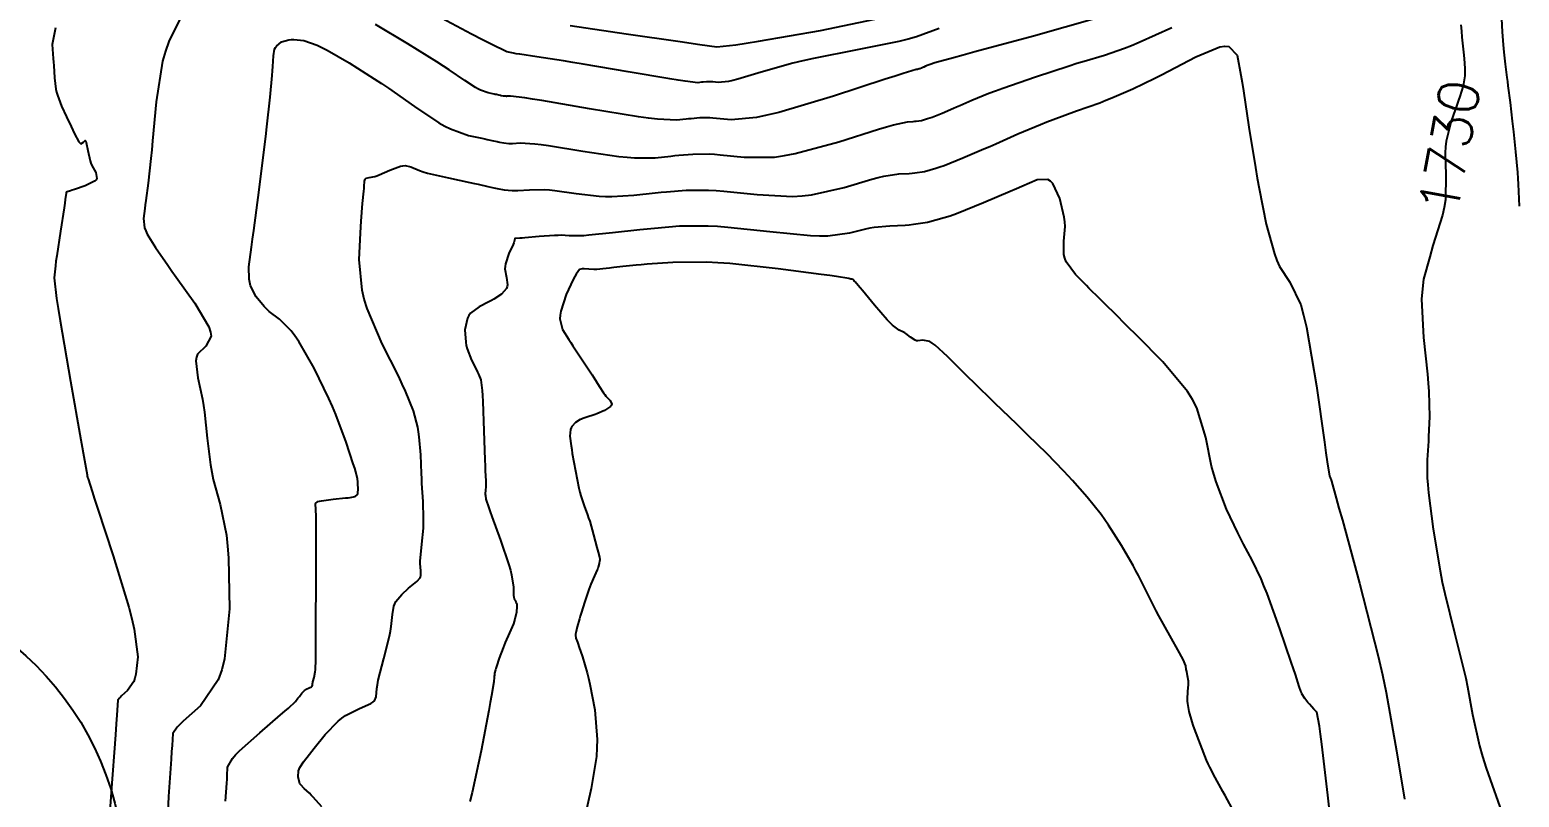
# Model space of a CAD drawing. Header units: metres. Extents: x 837117 to 838477, y 1189012 to 1191015.
# Drawn here: x 838114.3 to 838258, y 1190828.9 to 1190903 of the extents above; entities that cross this region are included whole.
import ezdxf

# ---------------------------------------------------------------- set-up
doc = ezdxf.new("R2010")
doc.units = ezdxf.units.M
doc.header["$LTSCALE"] = 0.3
for name, color, linetype in [('CIRCULOS', 60, 'Continuous'), ('COTAS 10', 1, 'Continuous'), ('COTAS INT', 252, 'Continuous')]:
    doc.layers.add(name, color=color, linetype=linetype)
doc.styles.get("Standard").update_dxf_attribs({"font": 'simplex.shx'})

msp = doc.modelspace()

# ---------------------------------------------------------------- linework, layer by layer
at = {"layer": 'CIRCULOS'}
msp.add_circle((838094.438, 1190821.106), 29, dxfattribs=at)
at = {"layer": 'COTAS 10', "elevation": 1730}
for points in [[(838133.216, 1190828.529), (838133.337, 1190830.279), (838133.36, 1190830.659), (838133.379, 1190830.995), (838133.409, 1190831.831), (838133.887, 1190832.669), (838134.188, 1190833.005), (838134.562, 1190833.388), (838136.523, 1190835.145), (838138.531, 1190836.858), (838138.936, 1190837.212), (838139.274, 1190837.513), (838139.95, 1190838.167), (838140.197, 1190838.479), (838140.335, 1190838.651), (838140.585, 1190838.959), (838140.842, 1190839.225), (838140.915, 1190839.285), (838140.99, 1190839.339), (838141.267, 1190839.482), (838141.491, 1190839.58), (838141.532, 1190839.606), (838141.563, 1190839.631), (838141.6, 1190839.714), (838141.609, 1190839.878), (838141.623, 1190839.954), (838141.641, 1190840.042), (838141.749, 1190840.472), (838141.858, 1190841.027), (838141.878, 1190841.196), (838141.893, 1190841.37), (838141.911, 1190842.052), (838141.908, 1190843.711), (838141.912, 1190844.502), (838141.916, 1190845.437), (838141.947, 1190850.009), (838141.963, 1190854.475), (838141.959, 1190855.342), (838141.951, 1190856.05), (838141.893, 1190857.273), (838142.104, 1190857.443), (838142.266, 1190857.486), (838142.473, 1190857.529), (838143.595, 1190857.669), (838144.783, 1190857.79), (838145.031, 1190857.819), (838145.245, 1190857.847), (838145.727, 1190857.933), (838145.925, 1190858.095), (838145.96, 1190858.17), (838145.986, 1190858.259), (838146.007, 1190858.689), (838145.977, 1190859.147), (838145.971, 1190859.252), (838145.965, 1190859.349), (838145.953, 1190859.624), (838145.779, 1190860.301), (838145.672, 1190860.653), (838145.539, 1190861.075), (838144.845, 1190863.19), (838143.846, 1190865.852), (838143.521, 1190866.62), (838143.174, 1190867.401), (838141.747, 1190870.33), (838140.283, 1190872.888), (838139.913, 1190873.435), (838139.559, 1190873.912), (838138.409, 1190875.051), (838137.427, 1190875.797), (838137.179, 1190876.027), (838136.941, 1190876.266), (838136.167, 1190877.212), (838135.631, 1190878.27), (838135.543, 1190878.579), (838135.481, 1190878.895), (838135.476, 1190880.097), (838135.725, 1190881.995), (838135.823, 1190882.751), (838135.934, 1190883.607), (838136.442, 1190887.527), (838136.966, 1190891.678), (838137.088, 1190892.679), (838137.199, 1190893.615), (838137.517, 1190896.458), (838137.718, 1190898.546), (838137.756, 1190899.007), (838137.786, 1190899.416), (838137.829, 1190900.467), (838137.946, 1190901.107), (838138.022, 1190901.257), (838138.117, 1190901.395), (838138.617, 1190901.794), (838139.324, 1190902.012), (838139.549, 1190902.035), (838139.787, 1190902.042), (838140.75, 1190901.933), (838142.06, 1190901.474), (838142.516, 1190901.261), (838143.012, 1190901.009), (838145.144, 1190899.789), (838147.566, 1190898.249), (838148.247, 1190897.796), (838148.932, 1190897.331), (838151.44, 1190895.557), (838153.78, 1190894.005), (838154.358, 1190893.681), (838154.907, 1190893.403), (838156.641, 1190892.779), (838157.946, 1190892.501), (838158.226, 1190892.44), (838158.469, 1190892.387), (838159.053, 1190892.256), (838159.42, 1190892.174), (838159.527, 1190892.151), (838159.637, 1190892.129), (838160.054, 1190892.052), (838160.559, 1190892.006), (838160.724, 1190892.004), (838160.9, 1190892.006), (838161.627, 1190892.05), (838163.042, 1190891.974), (838163.652, 1190891.9), (838164.356, 1190891.804), (838167.685, 1190891.265), (838171.156, 1190890.748), (838171.95, 1190890.665), (838172.671, 1190890.608), (838174.671, 1190890.621), (838176.157, 1190890.787), (838176.555, 1190890.827), (838176.947, 1190890.864), (838178.31, 1190890.974), (838179.871, 1190890.983), (838180.386, 1190890.956), (838180.939, 1190890.916), (838183.236, 1190890.666), (838186.18, 1190890.692), (838187.14, 1190890.826), (838188.163, 1190891.016), (838192.381, 1190892.162), (838196.213, 1190893.375), (838196.992, 1190893.607), (838197.65, 1190893.795), (838199.007, 1190894.1), (838199.552, 1190894.127), (838199.698, 1190894.141), (838199.841, 1190894.156), (838200.34, 1190894.231), (838200.941, 1190894.393), (838201.148, 1190894.464), (838201.374, 1190894.545), (838202.339, 1190894.931), (838203.437, 1190895.401), (838203.746, 1190895.535), (838204.057, 1190895.672), (838205.202, 1190896.18), (838206.851, 1190896.841), (838207.481, 1190897.073), (838208.186, 1190897.327), (838211.355, 1190898.422), (838214.602, 1190899.497), (838215.356, 1190899.738), (838216.046, 1190899.954), (838218.014, 1190900.529), (838219.955, 1190901.189), (838220.629, 1190901.458), (838221.362, 1190901.765), (838224.501, 1190903.188)], [(838252.392, 1190903.457), (838252.439, 1190902.839), (838252.488, 1190902.263), (838252.672, 1190900.524), (838252.733, 1190899.776), (838252.781, 1190899.177), (838252.781, 1190898.846), (838252.768, 1190898.534), (838252.615, 1190897.563), (838252.295, 1190896.522), (838252.176, 1190896.165), (838252.045, 1190895.779), (838251.466, 1190894.141), (838250.982, 1190892.232), (838250.911, 1190891.676), (838250.867, 1190891.108), (838250.936, 1190888.957), (838250.895, 1190886.559), (838250.781, 1190885.836), (838250.623, 1190885.087), (838249.684, 1190882.165), (838249.386, 1190881.074), (838248.797, 1190878.92), (838248.673, 1190877.967), (838248.6, 1190876.99), (838248.775, 1190873.262), (838249.178, 1190869.73), (838249.25, 1190868.876), (838249.304, 1190868.076), (838249.353, 1190865.633), (838249.279, 1190863.723), (838249.255, 1190863.259), (838249.23, 1190862.823), (838249.126, 1190861.481), (838249.148, 1190859.746), (838249.202, 1190859.063), (838249.277, 1190858.291), (838249.72, 1190854.771), (838250.385, 1190850.746), (838250.6, 1190849.656), (838250.829, 1190848.577), (838251.765, 1190844.771), (838252.656, 1190841.29), (838252.855, 1190840.417), (838253.035, 1190839.582), (838253.512, 1190836.895), (838254.186, 1190833.885), (838254.489, 1190832.846), (838254.843, 1190831.719), (838256.544, 1190826.909)]]:
    msp.add_lwpolyline(points, dxfattribs=at)
at = {"layer": 'COTAS INT'}
for points, elevation in [([(838129.221, 1190904.814), (838127.728, 1190901.844), (838127.413, 1190900.915), (838127.14, 1190899.939), (838126.509, 1190896.026), (838126.175, 1190892.258), (838126.09, 1190891.373), (838126.008, 1190890.556), (838125.739, 1190888.179), (838125.519, 1190886.48), (838125.468, 1190886.091), (838125.422, 1190885.738), (838125.293, 1190884.756), (838125.409, 1190883.87), (838125.518, 1190883.576), (838125.66, 1190883.261), (838126.448, 1190881.951), (838127.641, 1190880.25), (838128.038, 1190879.689), (838128.464, 1190879.089), (838130.245, 1190876.597), (838131.607, 1190874.29), (838131.77, 1190873.807), (838131.839, 1190873.392), (838131.314, 1190872.453), (838130.506, 1190871.68), (838130.396, 1190871.369), (838130.337, 1190871.016), (838130.533, 1190869.39), (838130.991, 1190867.342), (838131.095, 1190866.722), (838131.19, 1190866.08), (838131.452, 1190863.572), (838131.764, 1190860.974), (838131.89, 1190860.275), (838132.033, 1190859.586), (838132.695, 1190857.171), (838133.302, 1190854.191), (838133.412, 1190853.145), (838133.496, 1190852.003), (838133.588, 1190847.082), (838133.117, 1190842.274), (838132.846, 1190841.205), (838132.514, 1190840.248), (838130.807, 1190837.736), (838129.115, 1190836.246), (838128.792, 1190835.934), (838128.532, 1190835.664), (838128.119, 1190835.053), (838128.055, 1190833.921), (838128.015, 1190833.324), (838127.965, 1190832.603), (838127.703, 1190828.973), (838127.541, 1190825.154)], 1728), ([(838202.065, 1190903.098), (838199.868, 1190902.289), (838199.055, 1190902.066), (838198.153, 1190901.842), (838194.155, 1190901.033), (838189.95, 1190900.212), (838188.917, 1190899.98), (838187.941, 1190899.747), (838184.892, 1190898.888), (838182.626, 1190898.203), (838182.144, 1190898.079), (838181.725, 1190897.983), (838180.737, 1190897.874), (838180.214, 1190897.931), (838180.088, 1190897.94), (838179.971, 1190897.946), (838179.615, 1190897.944), (838179.304, 1190897.919), (838179.215, 1190897.91), (838179.125, 1190897.901), (838178.786, 1190897.864), (838177.544, 1190897.998), (838176.883, 1190898.097), (838176.086, 1190898.224), (838172.063, 1190898.905), (838167.72, 1190899.65), (838166.721, 1190899.817), (838165.81, 1190899.966), (838163.254, 1190900.362), (838161.605, 1190900.606), (838161.266, 1190900.659), (838160.978, 1190900.706), (838160.362, 1190900.826), (838158.85, 1190901.572), (838157.997, 1190902.014), (838156.956, 1190902.558), (838151.627, 1190905.373)], 1726), ([(838258.048, 1190885.951), (838257.953, 1190888.06), (838257.918, 1190888.632), (838257.878, 1190889.199), (838257.701, 1190891.206), (838257.495, 1190893.134), (838257.437, 1190893.652), (838257.379, 1190894.163), (838257.167, 1190895.949), (838256.965, 1190897.574), (838256.914, 1190897.983), (838256.864, 1190898.374), (838256.701, 1190899.639), (838256.567, 1190900.82), (838256.535, 1190901.158), (838256.505, 1190901.501), (838256.419, 1190902.78), (838256.326, 1190904.674)], 1728), ([(838116.818, 1190903.143), (838116.478, 1190901.544), (838116.595, 1190900.204), (838116.622, 1190899.853), (838116.647, 1190899.51), (838116.716, 1190898.346), (838116.852, 1190897.252), (838116.919, 1190896.954), (838117, 1190896.658), (838117.395, 1190895.607), (838117.877, 1190894.563), (838118.012, 1190894.272), (838118.147, 1190893.979), (838118.64, 1190892.914), (838119.075, 1190892.141), (838119.173, 1190892.032), (838119.263, 1190891.969), (838119.507, 1190892.121), (838119.684, 1190892.272), (838119.731, 1190892.208), (838119.778, 1190892.097), (838119.939, 1190891.316), (838120.151, 1190890.331), (838120.229, 1190890.093), (838120.316, 1190889.869), (838120.699, 1190889.186), (838120.807, 1190888.631), (838120.719, 1190888.49), (838120.581, 1190888.353), (838119.659, 1190887.902), (838118.632, 1190887.562), (838118.427, 1190887.495), (838118.258, 1190887.44), (838117.934, 1190887.341), (838117.858, 1190887.306), (838117.845, 1190887.292), (838117.835, 1190887.275), (838117.826, 1190887.199), (838117.75, 1190886.584), (838117.698, 1190886.228), (838117.632, 1190885.791), (838117.282, 1190883.542), (838116.924, 1190881.164), (838116.853, 1190880.645), (838116.795, 1190880.188), (838116.687, 1190879.039), (838116.91, 1190877.054), (838117.06, 1190876.068), (838117.249, 1190874.893), (838118.25, 1190869.075), (838119.257, 1190863.395), (838119.606, 1190861.43), (838119.857, 1190860.012), (838119.864, 1190859.964), (838119.867, 1190859.95), (838119.869, 1190859.936), (838119.878, 1190859.883), (838119.893, 1190859.811), (838119.9, 1190859.785), (838119.908, 1190859.757), (838119.945, 1190859.634), (838120.345, 1190858.408), (838120.582, 1190857.685), (838120.874, 1190856.795), (838122.384, 1190852.196), (838123.881, 1190847.245), (838124.165, 1190846.134), (838124.391, 1190845.136), (838124.736, 1190842.468), (838124.572, 1190840.793), (838124.477, 1190840.42), (838124.362, 1190840.086), (838123.767, 1190839.211), (838123.177, 1190838.692), (838123.064, 1190838.583), (838122.974, 1190838.489), (838122.83, 1190838.276), (838122.732, 1190836.848), (838122.67, 1190835.988), (838122.593, 1190834.927), (838122.189, 1190829.417), (838121.807, 1190823.875)], 1726), ([(838217.286, 1190904.1), (838211.164, 1190902.354), (838205.495, 1190900.836), (838204.368, 1190900.531), (838203.432, 1190900.276), (838201.65, 1190899.771), (838201.189, 1190899.612), (838201.087, 1190899.575), (838200.996, 1190899.541), (838200.756, 1190899.445), (838200.59, 1190899.371), (838200.544, 1190899.351), (838200.499, 1190899.332), (838200.34, 1190899.263), (838200.2, 1190899.207), (838200.167, 1190899.196), (838200.137, 1190899.185), (838200.049, 1190899.162), (838199.977, 1190899.151), (838199.935, 1190899.147), (838199.856, 1190899.143), (838198.58, 1190898.748), (838197.805, 1190898.499), (838196.847, 1190898.191), (838191.862, 1190896.574), (838186.589, 1190894.998), (838185.449, 1190894.715), (838184.447, 1190894.498), (838181.986, 1190894.27), (838180.576, 1190894.423), (838180.237, 1190894.448), (838179.921, 1190894.464), (838178.962, 1190894.459), (838178.126, 1190894.391), (838177.885, 1190894.369), (838177.641, 1190894.344), (838176.728, 1190894.242), (838174.872, 1190894.344), (838174.032, 1190894.448), (838173.052, 1190894.585), (838168.338, 1190895.353), (838163.739, 1190896.137), (838162.832, 1190896.284), (838162.083, 1190896.4), (838160.703, 1190896.567), (838160.389, 1190896.548), (838160.312, 1190896.547), (838160.241, 1190896.548), (838160.023, 1190896.568), (838159.843, 1190896.601), (838159.796, 1190896.611), (838159.749, 1190896.62), (838159.591, 1190896.656), (838159.339, 1190896.713), (838159.234, 1190896.736), (838159.113, 1190896.762), (838158.549, 1190896.882), (838157.801, 1190897.151), (838157.564, 1190897.271), (838157.314, 1190897.411), (838156.303, 1190898.081), (838154.794, 1190899.108), (838154.229, 1190899.474), (838153.601, 1190899.874), (838150.802, 1190901.611), (838147.693, 1190903.47)], 1728), ([(838166.463, 1190903.391), (838171.87, 1190902.577), (838177.086, 1190901.831), (838178.983, 1190901.56), (838180.62, 1190901.327), (838182.448, 1190901.526), (838183.43, 1190901.676), (838184.617, 1190901.867), (838190.62, 1190902.897), (838197.226, 1190904.29)], 1724), ([(838142.518, 1190828.003), (838141.671, 1190828.919), (838141.476, 1190829.12), (838141.297, 1190829.297), (838140.791, 1190829.744), (838140.463, 1190830.097), (838140.395, 1190830.215), (838140.339, 1190830.342), (838140.221, 1190830.873), (838140.266, 1190831.456), (838140.313, 1190831.616), (838140.375, 1190831.774), (838140.72, 1190832.341), (838141.313, 1190833.083), (838141.531, 1190833.353), (838141.771, 1190833.65), (838142.834, 1190834.954), (838144.08, 1190836.246), (838144.436, 1190836.536), (838144.797, 1190836.796), (838146.141, 1190837.489), (838147.225, 1190837.967), (838147.422, 1190838.091), (838147.575, 1190838.211), (838147.754, 1190838.615), (838147.797, 1190839.41), (838147.863, 1190839.776), (838147.953, 1190840.206), (838148.474, 1190842.287), (838149.015, 1190844.46), (838149.117, 1190844.947), (838149.198, 1190845.386), (838149.318, 1190846.556), (838149.446, 1190847.368), (838149.532, 1190847.58), (838149.639, 1190847.787), (838150.209, 1190848.487), (838150.865, 1190849.083), (838151.027, 1190849.223), (838151.18, 1190849.353), (838151.661, 1190849.736), (838151.98, 1190850.085), (838152.03, 1190850.194), (838152.064, 1190850.309), (838152.05, 1190850.767), (838151.994, 1190851.461), (838152, 1190851.724), (838152.017, 1190852.017), (838152.158, 1190853.332), (838152.3, 1190854.885), (838152.317, 1190855.329), (838152.324, 1190855.778), (838152.269, 1190857.45), (838152.164, 1190859.18), (838152.139, 1190859.666), (838152.116, 1190860.155), (838152.049, 1190861.947), (838151.907, 1190863.699), (838151.836, 1190864.163), (838151.752, 1190864.619), (838151.336, 1190866.188), (838150.568, 1190868.1), (838150.262, 1190868.772), (838149.916, 1190869.505), (838148.329, 1190872.667), (838146.862, 1190876.082), (838146.591, 1190876.976), (838146.38, 1190877.846), (838146.105, 1190880.801), (838146.222, 1190883.336), (838146.257, 1190883.942), (838146.293, 1190884.506), (838146.433, 1190886.198), (838146.551, 1190887.392), (838146.573, 1190887.643), (838146.591, 1190887.859), (838146.618, 1190888.349), (838146.687, 1190888.564), (838146.732, 1190888.606), (838146.788, 1190888.64), (838147.081, 1190888.702), (838147.605, 1190888.82), (838147.807, 1190888.89), (838148.032, 1190888.976), (838149.051, 1190889.424), (838150.081, 1190889.807), (838150.315, 1190889.853), (838150.527, 1190889.873), (838151.103, 1190889.729), (838151.921, 1190889.376), (838152.285, 1190889.265), (838152.708, 1190889.148), (838154.732, 1190888.676), (838156.78, 1190888.24), (838157.218, 1190888.145), (838157.6, 1190888.062), (838158.514, 1190887.856), (838159.09, 1190887.727), (838159.258, 1190887.692), (838159.43, 1190887.657), (838160.084, 1190887.537), (838160.876, 1190887.464), (838161.135, 1190887.46), (838161.411, 1190887.463), (838162.552, 1190887.533), (838164.001, 1190887.548), (838164.472, 1190887.517), (838164.973, 1190887.471), (838167.032, 1190887.177), (838169.26, 1190886.911), (838169.867, 1190886.882), (838170.47, 1190886.872), (838172.613, 1190887), (838174.674, 1190887.23), (838175.225, 1190887.285), (838175.768, 1190887.336), (838177.657, 1190887.489), (838179.821, 1190887.501), (838180.536, 1190887.464), (838181.301, 1190887.409), (838184.485, 1190887.062), (838187.912, 1190886.885), (838188.831, 1190886.938), (838189.737, 1190887.034), (838192.9, 1190887.749), (838195.579, 1190888.559), (838196.179, 1190888.715), (838196.719, 1190888.842), (838198.157, 1190889.057), (838199.169, 1190889.108), (838199.439, 1190889.133), (838199.705, 1190889.161), (838200.63, 1190889.301), (838201.744, 1190889.602), (838202.13, 1190889.732), (838202.549, 1190889.883), (838204.338, 1190890.598), (838206.374, 1190891.47), (838206.947, 1190891.72), (838207.525, 1190891.972), (838209.649, 1190892.915), (838211.827, 1190893.843), (838212.44, 1190894.087), (838213.057, 1190894.325), (838215.321, 1190895.136), (838217.546, 1190895.936), (838218.138, 1190896.166), (838218.72, 1190896.401), (838220.739, 1190897.282), (838222.86, 1190898.308), (838223.508, 1190898.634), (838224.181, 1190898.978), (838226.828, 1190900.373), (838229.151, 1190901.316), (838229.62, 1190901.375), (838230.013, 1190901.347), (838230.803, 1190900.514), (838231.158, 1190898.596), (838231.277, 1190897.882), (838231.405, 1190897.091), (838231.944, 1190893.573), (838232.565, 1190889.685), (838232.744, 1190888.659), (838232.927, 1190887.655), (838233.618, 1190884.213), (838234.4, 1190881.349), (838234.641, 1190880.71), (838234.893, 1190880.138), (838235.892, 1190878.628), (838236.936, 1190876.442), (838237.216, 1190875.443), (838237.492, 1190874.273), (838238.458, 1190868.628), (838239.221, 1190863.179), (838239.37, 1190862.133), (838239.491, 1190861.288), (838239.703, 1190859.905), (838239.734, 1190859.837), (838239.742, 1190859.821), (838239.774, 1190859.761), (838239.807, 1190859.687), (838239.82, 1190859.654), (838239.834, 1190859.615), (838239.901, 1190859.428), (838240.365, 1190857.781), (838240.631, 1190856.821), (838240.956, 1190855.643), (838242.622, 1190849.571), (838244.417, 1190842.529), (838244.823, 1190840.74), (838245.189, 1190839.02), (838246.18, 1190833.387), (838246.955, 1190828.728)], 1732), ([(838240.108, 1190824.209), (838239.56, 1190829.111), (838238.987, 1190834.032), (838238.863, 1190834.988), (838238.753, 1190835.767), (838238.484, 1190837.112), (838238.306, 1190837.31), (838238.202, 1190837.424), (838238.001, 1190837.635), (838237.773, 1190837.892), (838237.703, 1190837.978), (838237.629, 1190838.07), (838237.336, 1190838.455), (838237.062, 1190838.892), (838237, 1190839.017), (838236.944, 1190839.143), (838236.793, 1190839.61), (838236.438, 1190840.754), (838236.254, 1190841.307), (838236.033, 1190841.962), (838234.926, 1190845.181), (838233.693, 1190848.56), (838233.393, 1190849.316), (838233.111, 1190849.995), (838232.241, 1190851.799), (838231.408, 1190853.344), (838231.148, 1190853.86), (838230.876, 1190854.413), (838229.788, 1190856.728), (838228.77, 1190859.347), (838228.542, 1190860.092), (838228.337, 1190860.846), (838227.789, 1190863.641), (838226.911, 1190866.495), (838226.498, 1190867.286), (838226.012, 1190868.078), (838223.641, 1190870.941), (838221.189, 1190873.403), (838220.174, 1190874.418), (838218.963, 1190875.625), (838218.218, 1190876.358), (838218.036, 1190876.537), (838217.864, 1190876.705), (838217.329, 1190877.224), (838216.72, 1190877.825), (838216.502, 1190878.045), (838216.262, 1190878.287), (838215.216, 1190879.355), (838214.32, 1190880.589), (838214.175, 1190880.937), (838214.075, 1190881.287), (838214.082, 1190882.573), (838214.207, 1190883.997), (838214.18, 1190884.434), (838214.126, 1190884.889), (838213.71, 1190886.688), (838213.015, 1190888.133), (838212.786, 1190888.365), (838212.54, 1190888.525), (838211.519, 1190888.494), (838210.04, 1190887.845), (838209.505, 1190887.615), (838208.916, 1190887.362), (838206.338, 1190886.266), (838203.723, 1190885.221), (838203.111, 1190885), (838202.548, 1190884.81), (838200.921, 1190884.37), (838199.57, 1190884.166), (838199.181, 1190884.124), (838198.786, 1190884.089), (838197.308, 1190884.014), (838195.788, 1190883.889), (838195.366, 1190883.823), (838194.944, 1190883.743), (838193.419, 1190883.336), (838191.311, 1190883.053), (838190.523, 1190883.05), (838189.645, 1190883.079), (838185.734, 1190883.458), (838181.663, 1190883.901), (838180.685, 1190883.972), (838179.771, 1190884.02), (838177.005, 1190884.004), (838174.589, 1190883.809), (838173.895, 1190883.743), (838173.19, 1190883.673), (838170.556, 1190883.379), (838168.269, 1190883.137), (838167.784, 1190883.099), (838167.364, 1190883.074), (838166.379, 1190883.089), (838165.589, 1190883.138), (838165.292, 1190883.134), (838164.96, 1190883.122), (838163.476, 1190883.016), (838162.087, 1190882.893), (838161.814, 1190882.87), (838161.59, 1190882.853), (838161.187, 1190882.835), (838161.126, 1190882.837), (838161.118, 1190882.833), (838161.114, 1190882.827), (838161.132, 1190882.789), (838161.071, 1190882.544), (838161.017, 1190882.406), (838160.946, 1190882.239), (838160.559, 1190881.385), (838160.222, 1190880.392), (838160.183, 1190880.137), (838160.169, 1190879.891), (838160.314, 1190879.072), (838160.424, 1190878.362), (838160.386, 1190878.184), (838160.32, 1190878.014), (838159.835, 1190877.47), (838159.092, 1190876.982), (838158.863, 1190876.849), (838158.623, 1190876.716), (838157.674, 1190876.243), (838156.847, 1190875.618), (838156.685, 1190875.391), (838156.552, 1190875.139), (838156.314, 1190874.032), (838156.381, 1190872.813), (838156.44, 1190872.49), (838156.518, 1190872.174), (838156.944, 1190871.086), (838157.41, 1190870.159), (838157.511, 1190869.944), (838157.601, 1190869.747), (838157.826, 1190869.186), (838157.965, 1190868.163), (838158.001, 1190867.674), (838158.035, 1190867.097), (838158.146, 1190864.27), (838158.233, 1190861.457), (838158.252, 1190860.888), (838158.268, 1190860.41), (838158.309, 1190859.442), (838158.321, 1190859.076), (838158.319, 1190858.978), (838158.316, 1190858.881), (838158.285, 1190858.541), (838158.265, 1190858.206), (838158.269, 1190858.112), (838158.277, 1190858.017), (838158.337, 1190857.669), (838158.603, 1190856.849), (838158.741, 1190856.456), (838158.906, 1190855.991), (838159.733, 1190853.714), (838160.54, 1190851.347), (838160.693, 1190850.826), (838160.815, 1190850.362), (838161, 1190849.173), (838161, 1190848.505), (838161.005, 1190848.371), (838161.013, 1190848.258), (838161.06, 1190848.033), (838161.114, 1190847.952), (838161.127, 1190847.93), (838161.139, 1190847.908), (838161.173, 1190847.83), (838161.207, 1190847.757), (838161.219, 1190847.739), (838161.233, 1190847.722), (838161.29, 1190847.665), (838161.327, 1190847.499), (838161.327, 1190847.412), (838161.323, 1190847.308), (838161.271, 1190846.783), (838161.122, 1190846.089), (838161.056, 1190845.877), (838160.98, 1190845.657), (838160.618, 1190844.793), (838160.204, 1190843.858), (838160.095, 1190843.594), (838159.988, 1190843.328), (838159.623, 1190842.348), (838159.34, 1190841.521), (838159.285, 1190841.352), (838159.241, 1190841.208), (838159.167, 1190840.903), (838159.151, 1190840.691), (838159.143, 1190840.606), (838159.134, 1190840.509), (838159.091, 1190840.065), (838158.874, 1190838.725), (838158.756, 1190838.064), (838158.613, 1190837.277), (838157.886, 1190833.388), (838157.017, 1190829.363), (838156.784, 1190828.49)], 1734), ([(838230.517, 1190827.486), (838229.64, 1190829.099), (838229.432, 1190829.476), (838229.239, 1190829.824), (838228.672, 1190830.83), (838228.171, 1190831.809), (838228.02, 1190832.14), (838227.864, 1190832.497), (838227.258, 1190834.002), (838226.703, 1190835.508), (838226.579, 1190835.865), (838226.469, 1190836.196), (838226.179, 1190837.177), (838226.034, 1190837.97), (838226.015, 1190838.183), (838226.004, 1190838.394), (838226.043, 1190839.131), (838226.101, 1190839.797), (838226.103, 1190839.963), (838226.099, 1190840.121), (838226.033, 1190840.625), (838225.94, 1190841.047), (838225.919, 1190841.153), (838225.9, 1190841.254), (838225.848, 1190841.579), (838225.589, 1190842.211), (838225.439, 1190842.505), (838225.255, 1190842.851), (838224.308, 1190844.529), (838223.248, 1190846.414), (838222.993, 1190846.889), (838222.754, 1190847.345), (838222.031, 1190848.823), (838221.293, 1190850.313), (838221.045, 1190850.777), (838220.778, 1190851.262), (838219.657, 1190853.197), (838218.393, 1190855.179), (838218.036, 1190855.694), (838217.676, 1190856.194), (838216.351, 1190857.876), (838214.933, 1190859.484), (838214.515, 1190859.937), (838214.085, 1190860.394), (838212.44, 1190862.07), (838210.627, 1190863.85), (838210.091, 1190864.372), (838209.541, 1190864.907), (838207.434, 1190866.944), (838205.395, 1190868.925), (838204.887, 1190869.424), (838204.405, 1190869.903), (838202.868, 1190871.452), (838201.666, 1190872.551), (838201.394, 1190872.744), (838201.149, 1190872.89), (838200.482, 1190873.016), (838200, 1190872.945), (838199.87, 1190872.967), (838199.742, 1190873.006), (838199.294, 1190873.294), (838198.858, 1190873.647), (838198.738, 1190873.727), (838198.619, 1190873.799), (838198.189, 1190873.994), (838197.566, 1190874.451), (838197.324, 1190874.687), (838197.052, 1190874.972), (838195.82, 1190876.399), (838194.666, 1190877.8), (838194.442, 1190878.069), (838194.26, 1190878.285), (838193.952, 1190878.635), (838193.914, 1190878.663), (838193.903, 1190878.676), (838193.892, 1190878.692), (838193.85, 1190878.769), (838193.804, 1190878.843), (838193.79, 1190878.857), (838193.776, 1190878.868), (838193.722, 1190878.884), (838193.631, 1190878.895), (838193.594, 1190878.903), (838193.552, 1190878.913), (838193.355, 1190878.966), (838192.167, 1190879.153), (838191.501, 1190879.247), (838190.687, 1190879.358), (838186.53, 1190879.913), (838181.858, 1190880.416), (838180.72, 1190880.495), (838179.651, 1190880.548), (838176.352, 1190880.519), (838173.874, 1190880.337), (838173.322, 1190880.293), (838172.828, 1190880.251), (838171.526, 1190880.123), (838170.67, 1190880.02), (838170.456, 1190879.995), (838170.253, 1190879.971), (838169.603, 1190879.896), (838169.04, 1190879.854), (838168.891, 1190879.851), (838168.746, 1190879.852), (838168.247, 1190879.886), (838167.82, 1190879.914), (838167.721, 1190879.91), (838167.629, 1190879.902), (838167.364, 1190879.832), (838167.038, 1190879.4), (838166.908, 1190879.163), (838166.76, 1190878.875), (838166.083, 1190877.413), (838165.548, 1190875.804), (838165.49, 1190875.424), (838165.472, 1190875.073), (838165.732, 1190874.04), (838166.325, 1190873.091), (838166.517, 1190872.792), (838166.721, 1190872.478), (838167.557, 1190871.214), (838168.375, 1190869.976), (838168.567, 1190869.679), (838168.745, 1190869.402), (838169.264, 1190868.565), (838169.681, 1190867.926), (838169.795, 1190867.773), (838169.908, 1190867.631), (838170.311, 1190867.206), (838170.472, 1190866.842), (838170.433, 1190866.738), (838170.358, 1190866.634), (838169.786, 1190866.247), (838169.045, 1190865.909), (838168.863, 1190865.836), (838168.692, 1190865.771), (838168.16, 1190865.609), (838167.695, 1190865.464), (838167.566, 1190865.41), (838167.437, 1190865.35), (838166.972, 1190865.084), (838166.608, 1190864.696), (838166.543, 1190864.559), (838166.493, 1190864.41), (838166.444, 1190863.766), (838166.555, 1190862.81), (838166.607, 1190862.464), (838166.667, 1190862.083), (838166.963, 1190860.413), (838167.311, 1190858.74), (838167.404, 1190858.356), (838167.496, 1190858.007), (838167.818, 1190857.034), (838168.148, 1190856.15), (838168.244, 1190855.857), (838168.344, 1190855.543), (838168.722, 1190854.233), (838169.048, 1190853.025), (838169.113, 1190852.775), (838169.169, 1190852.561), (838169.282, 1190852.091), (838169.308, 1190851.854), (838169.308, 1190851.786), (838169.306, 1190851.718), (838169.274, 1190851.463), (838169.168, 1190851.122), (838169.12, 1190850.999), (838169.064, 1190850.864), (838168.792, 1190850.272), (838168.452, 1190849.485), (838168.353, 1190849.227), (838168.251, 1190848.951), (838167.869, 1190847.808), (838167.515, 1190846.667), (838167.432, 1190846.393), (838167.355, 1190846.136), (838167.133, 1190845.358), (838167.005, 1190844.788), (838166.988, 1190844.662), (838166.979, 1190844.551), (838167.012, 1190844.263), (838167.163, 1190843.866), (838167.229, 1190843.685), (838167.305, 1190843.473), (838167.664, 1190842.453), (838168.101, 1190840.927), (838168.226, 1190840.397), (838168.352, 1190839.82), (838168.824, 1190837.348), (838169.066, 1190834.497), (838169.048, 1190833.681), (838168.993, 1190832.853), (838168.486, 1190829.768), (838167.779, 1190826.594)], 1736)]:
    msp.add_lwpolyline(points, dxfattribs=dict(at, elevation=elevation))

# ---------------------------------------------------------------- texts
at = {"layer": 'COTAS 10', "insert": (838252.004, 1190884.921, 1730), "char_height": 3.8, "attachment_point": 7, "rotation": 79.83896}
msp.add_mtext('1730', dxfattribs=at)

doc.saveas('drawing.dxf')
